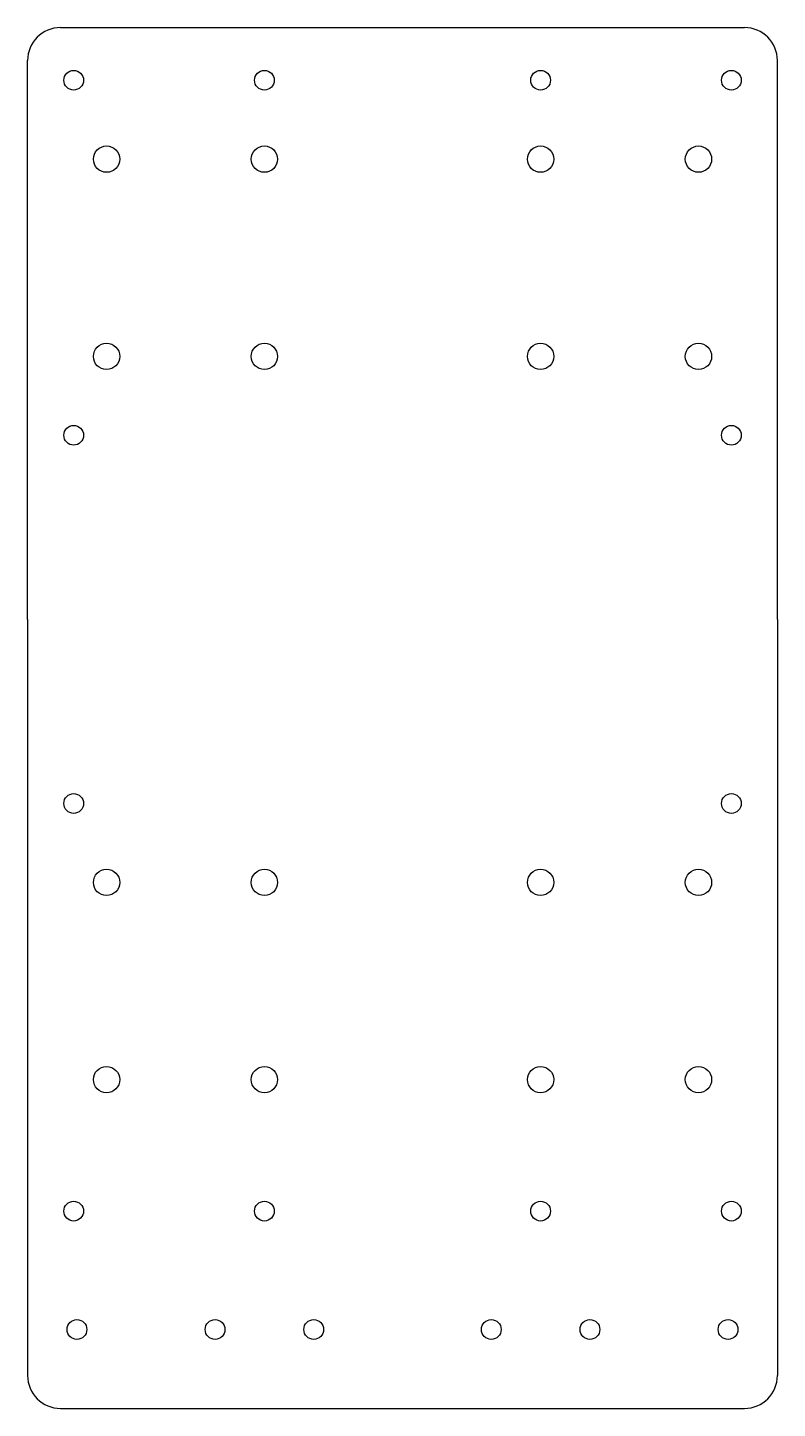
# Model space of a CAD drawing. Header units: millimetres. Extents: x 2810 to 2924, y 1653 to 1863.
import ezdxf

# ---------------------------------------------------------------- set-up
doc = ezdxf.new("R2010")
doc.units = ezdxf.units.MM

msp = doc.modelspace()

# ---------------------------------------------------------------- linework, layer by layer
for p, q in [((2815.37, 1863.12), (2919.37, 1863.12)), ((2810.37, 1773.12), (2810.37, 1858.12)), ((2924.37, 1773.12), (2924.37, 1858.12)), ((2810.37, 1773.12), (2810.37, 1665.12)), ((2924.37, 1773.12), (2924.37, 1665.12)), ((2810.37, 1665.12), (2810.37, 1658.12)), ((2924.37, 1665.12), (2924.37, 1658.12)), ((2815.37, 1653.12), (2919.37, 1653.12))]:
    msp.add_line(p, q)
for centre, radius in [((2817.37, 1855.12), 1.5), ((2846.37, 1855.12), 1.5), ((2888.37, 1855.12), 1.5), ((2917.37, 1855.12), 1.5), ((2822.37, 1843.12), 2), ((2846.37, 1843.12), 2), ((2888.37, 1843.12), 2), ((2912.37, 1843.12), 2), ((2822.37, 1813.12), 2), ((2846.37, 1813.12), 2), ((2888.37, 1813.12), 2), ((2912.37, 1813.12), 2), ((2817.37, 1801.12), 1.5), ((2917.37, 1801.12), 1.5), ((2817.37, 1745.12), 1.5), ((2917.37, 1745.12), 1.5), ((2822.37, 1733.12), 2), ((2846.37, 1733.12), 2), ((2888.37, 1733.12), 2), ((2912.37, 1733.12), 2), ((2822.37, 1703.12), 2), ((2846.37, 1703.12), 2), ((2888.37, 1703.12), 2), ((2912.37, 1703.12), 2), ((2817.37, 1683.12), 1.5), ((2846.37, 1683.12), 1.5), ((2888.37, 1683.12), 1.5), ((2917.37, 1683.12), 1.5), ((2817.87, 1665.12), 1.5), ((2838.87, 1665.12), 1.5), ((2853.87, 1665.12), 1.5), ((2880.87, 1665.12), 1.5), ((2895.87, 1665.12), 1.5), ((2916.87, 1665.12), 1.5)]:
    msp.add_circle(centre, radius)
for centre, start, end in [((2815.37, 1858.12), 90, 180), ((2919.37, 1858.12), 0, 90), ((2815.37, 1658.12), 180, 270), ((2919.37, 1658.12), 270, 0)]:
    msp.add_arc(centre, 5, start, end)

doc.saveas('drawing.dxf')
